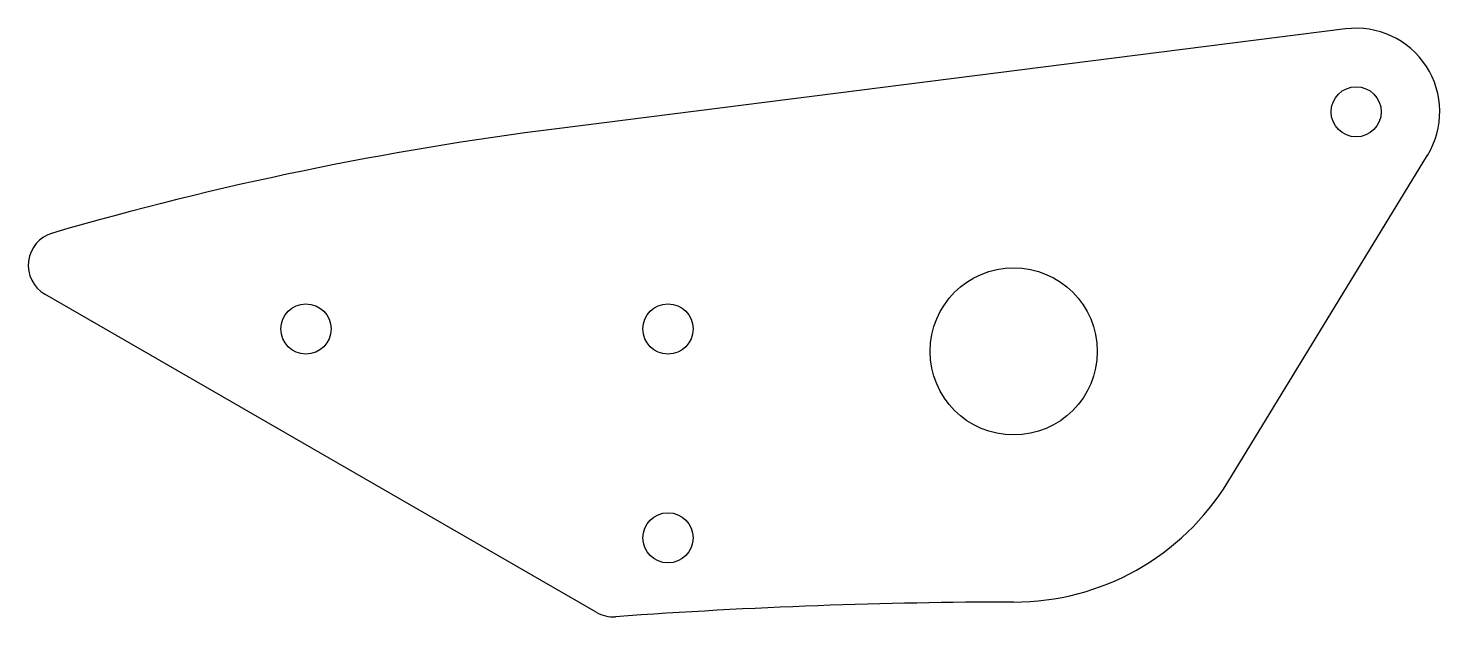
# Model space of a CAD drawing. Header units: millimetres. Extents: x -58.9 to 25.5, y -15.9 to 19.3.
import ezdxf

# ---------------------------------------------------------------- set-up
doc = ezdxf.new("R2010")
doc.units = ezdxf.units.MM

msp = doc.modelspace()

# ---------------------------------------------------------------- linework, layer by layer
at = {"color": 7, "linetype": 'Continuous', "lineweight": 25}
for p, q in [((19.85, 19.3), (-27.315, 13.325)), ((12.8, -7.82), (24.746, 11.733)), ((-24.961, -15.611), (-57.934, 3.426))]:
    msp.add_line(p, q, dxfattribs=at)
for centre, radius in [((20.479, 14.339), 1.5), ((0, 0), 5), ((-42.327, 1.343), 1.5), ((-20.676, 1.343), 1.5), ((-20.676, -11.157), 1.5)]:
    msp.add_circle(centre, radius, dxfattribs=at)
for centre, radius, start, end in [((20.479, 14.339), 5, 328.57818, 97.21949), ((-56.934, 5.158), 2, 106.2012, 240), ((0, 0), 15, 270, 328.57818), ((-23.961, -13.879), 2, 240, 274.08591)]:
    msp.add_arc(centre, radius, start, end, dxfattribs=at)
for points in [[(-27.315, 13.325), (-37.572, 12.026), (-47.583, 9.958), (-57.492, 7.079)], [(0, -15), (-7.654, -15), (-15.651, -15.291), (-23.818, -15.874)]]:
    msp.add_open_spline(points, degree=3, dxfattribs=at)

doc.saveas('drawing.dxf')
